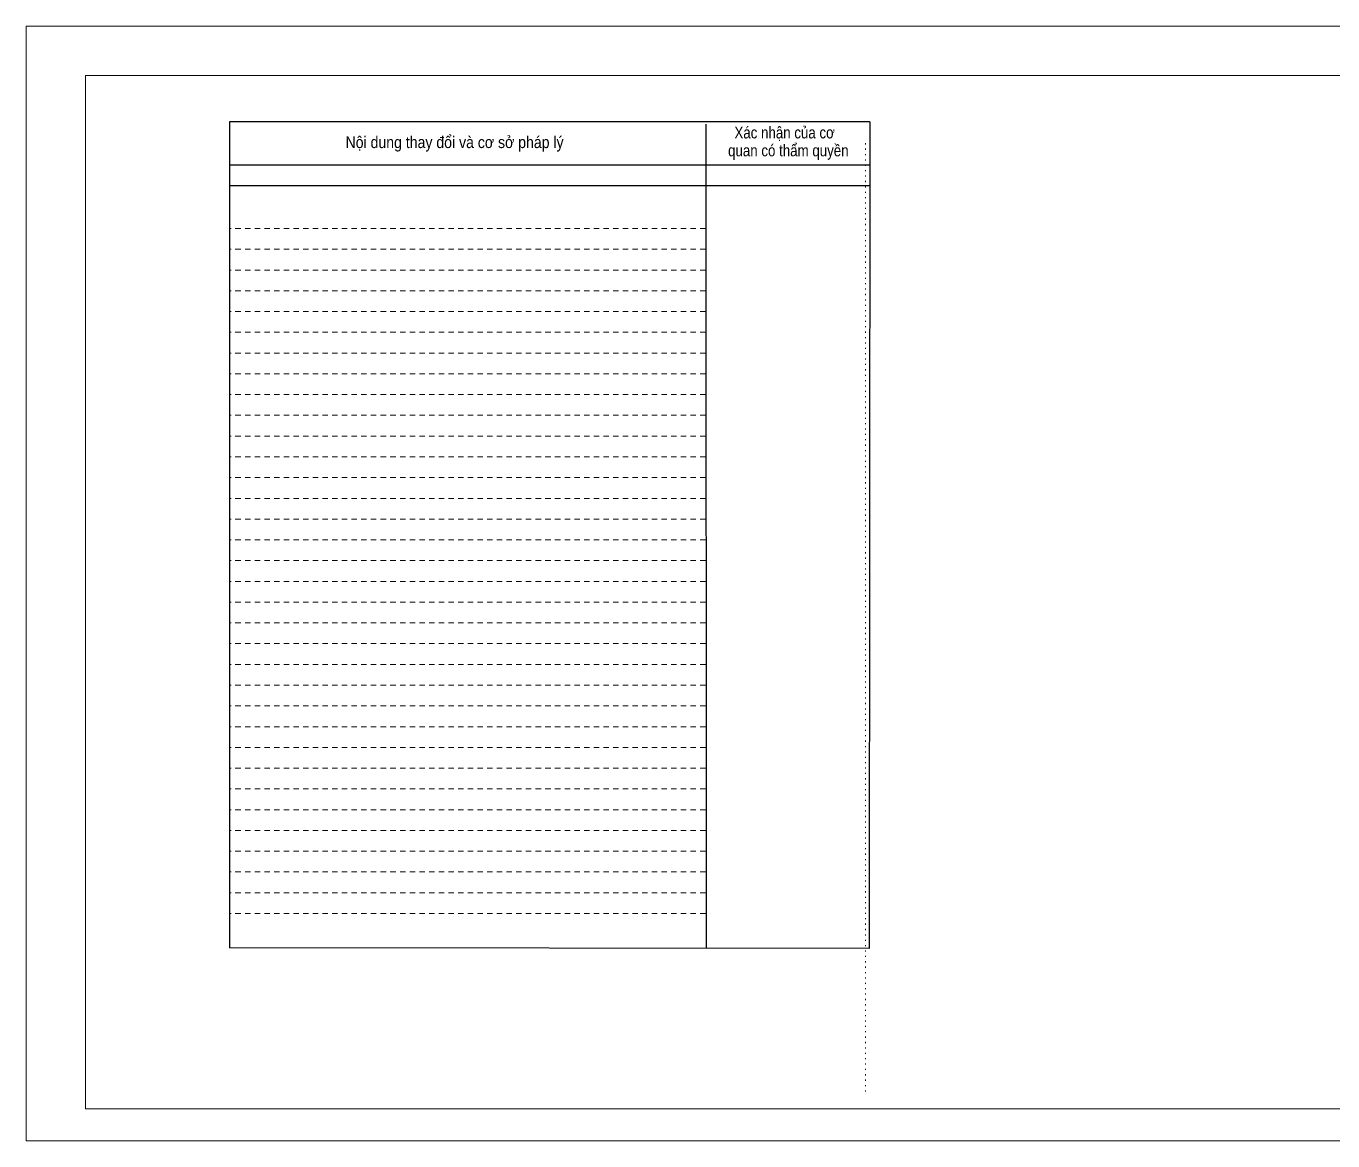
# Model space of a CAD drawing. Header units: metres. Extents: x 543220 to 544281, y 1834574 to 1835238.
# Drawn here: x 543220.1 to 543584.3, y 1834927.3 to 1835238 of the extents above; entities that cross this region are included whole.
import ezdxf
from ezdxf.enums import TextEntityAlignment as Align

# ---------------------------------------------------------------- set-up
doc = ezdxf.new("R2010")
doc.units = ezdxf.units.M
doc.linetypes.add('DOTTED', pattern=[1.5, 0.3, -1.2])
doc.linetypes.add('SHORT_DASHED', pattern=[2.7, 1.5, -1.2])
for name, color, linetype, lineweight in [('1', 7, 'Continuous', 13), ('28', 7, 'SHORT_DASHED', 13), ('40', 7, 'Continuous', 13)]:
    doc.layers.add(name, color=color, linetype=linetype, lineweight=lineweight)

msp = doc.modelspace()

# ---------------------------------------------------------------- linework, layer by layer
at = {"layer": '1', "linetype": 'DOTTED'}
msp.add_line((543454.06, 1835205.35), (543454.06, 1834940.34), dxfattribs=at)
at = {"layer": '1'}
for points in [[(543236.65, 1834936.26), (543647.05, 1834936.26), (543647.05, 1835224.26), (543236.65, 1835224.26)], [(543236.65, 1835224.26), (543647.05, 1835224.26), (543647.05, 1834936.26), (543236.65, 1834936.26)], [(543236.65, 1834936.26), (543647.05, 1834936.26), (543647.05, 1835224.26), (543236.65, 1835224.26)]]:
    msp.add_lwpolyline(points, close=True, dxfattribs=at)
at = {"layer": '28', "linetype": 'Continuous', "lineweight": 25}
for p, q in [((543455.2, 1835211.35), (543276.78, 1835211.35)), ((543409.5, 1835210.69), (543409.6, 1834980.97)), ((543455.2, 1835211.35), (543455.09, 1834980.9)), ((543455.2, 1835199.28), (543277, 1835199.28)), ((543455.2, 1835199.28), (543277, 1835199.28)), ((543455.2, 1835193.5), (543277, 1835193.5)), ((543455.09, 1834980.9), (543276.78, 1834981.14))]:
    msp.add_line(p, q, dxfattribs=at)
at = {"layer": '28'}
for p, q in [((543409.49, 1835181.58), (543276.78, 1835181.58)), ((543409.49, 1835175.8), (543276.78, 1835175.8)), ((543409.49, 1835170.01), (543276.78, 1835170.01)), ((543409.49, 1835164.23), (543276.78, 1835164.23)), ((543409.49, 1835158.44), (543276.78, 1835158.44)), ((543409.49, 1835152.66), (543276.78, 1835152.66)), ((543409.49, 1835146.87), (543276.78, 1835146.87)), ((543409.49, 1835141.09), (543276.78, 1835141.09)), ((543409.49, 1835135.3), (543276.78, 1835135.3)), ((543409.49, 1835129.52), (543276.78, 1835129.52)), ((543409.49, 1835123.73), (543276.78, 1835123.73)), ((543409.49, 1835117.95), (543276.78, 1835117.95)), ((543409.49, 1835112.16), (543276.78, 1835112.16)), ((543409.49, 1835106.38), (543276.78, 1835106.38)), ((543409.49, 1835100.59), (543276.78, 1835100.59)), ((543409.49, 1835094.81), (543276.78, 1835094.81)), ((543409.49, 1835089.02), (543276.78, 1835089.02)), ((543409.49, 1835083.24), (543276.78, 1835083.24)), ((543409.49, 1835077.45), (543276.78, 1835077.45)), ((543409.49, 1835071.66), (543276.78, 1835071.66)), ((543409.49, 1835065.88), (543276.78, 1835065.88)), ((543409.49, 1835060.09), (543276.78, 1835060.09)), ((543409.49, 1835054.31), (543276.78, 1835054.31)), ((543409.49, 1835048.52), (543276.78, 1835048.52)), ((543409.49, 1835042.74), (543276.78, 1835042.74)), ((543409.49, 1835036.95), (543276.78, 1835036.95)), ((543409.49, 1835031.17), (543276.78, 1835031.17)), ((543409.49, 1835025.38), (543276.78, 1835025.38)), ((543409.49, 1835019.6), (543276.78, 1835019.6)), ((543409.49, 1835013.81), (543276.78, 1835013.81)), ((543409.49, 1835008.03), (543276.78, 1835008.03)), ((543409.49, 1835002.24), (543276.78, 1835002.24)), ((543409.49, 1834996.46), (543276.78, 1834996.46)), ((543409.49, 1834990.67), (543276.78, 1834990.67))]:
    msp.add_line(p, q, dxfattribs=at)
at = {"layer": '28', "linetype": 'Continuous', "lineweight": 25}
msp.add_lwpolyline([(543455.2, 1835211.35), (543276.78, 1835211.35), (543276.78, 1834981.14)], dxfattribs=at)
at = {"layer": '40'}
msp.add_lwpolyline([(543220.08, 1835238), (544070.6, 1835238), (544070.6, 1834927.29), (543220.08, 1834927.29)], close=True, dxfattribs=at)

# ---------------------------------------------------------------- texts
at = {"layer": '28'}
for s, width, p in [('Xác nhận của cơ', 0.85, (543431.495, 1835206.7)), ('Xác nhận của cơ', 0.85, (543431.495, 1835206.7)), ('Nội dung thay đổi và cơ sở pháp lý', 0.9, (543339.5, 1835204.01)), ('Nội dung thay đổi và cơ sở pháp lý', 0.9, (543339.5, 1835204.01)), (' quan có thẩm quyền', 0.85, (543432.01, 1835201.71)), (' quan có thẩm quyền', 0.85, (543432.01, 1835201.71))]:
    msp.add_text(s, height=3.261, dxfattribs=dict(at, width=width)).set_placement(p, align=Align.CENTER)

doc.saveas('drawing.dxf')
